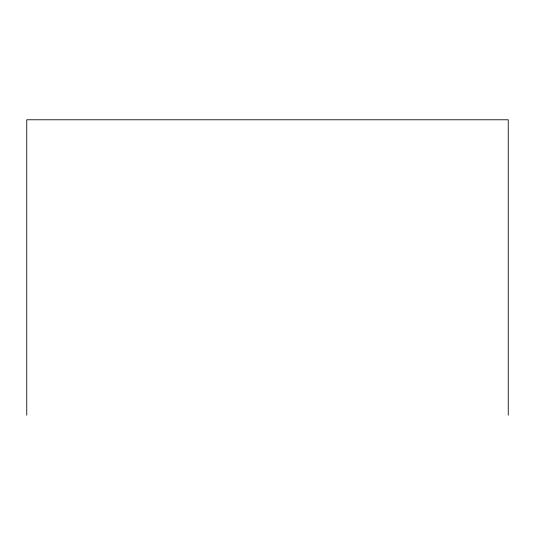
<?xml version="1.0" encoding="UTF-8"?>
<svg xmlns="http://www.w3.org/2000/svg" width="535" height="535" viewBox="0 0 535 535"><rect width="100%" height="100%" fill="white"/><g stroke="black" fill="none" stroke-linecap="round" stroke-linejoin="round"><path stroke-width="0.8" d="M508.25 415.22L508.25 119.78L26.75 119.78L26.75 415.22"/></g></svg>
